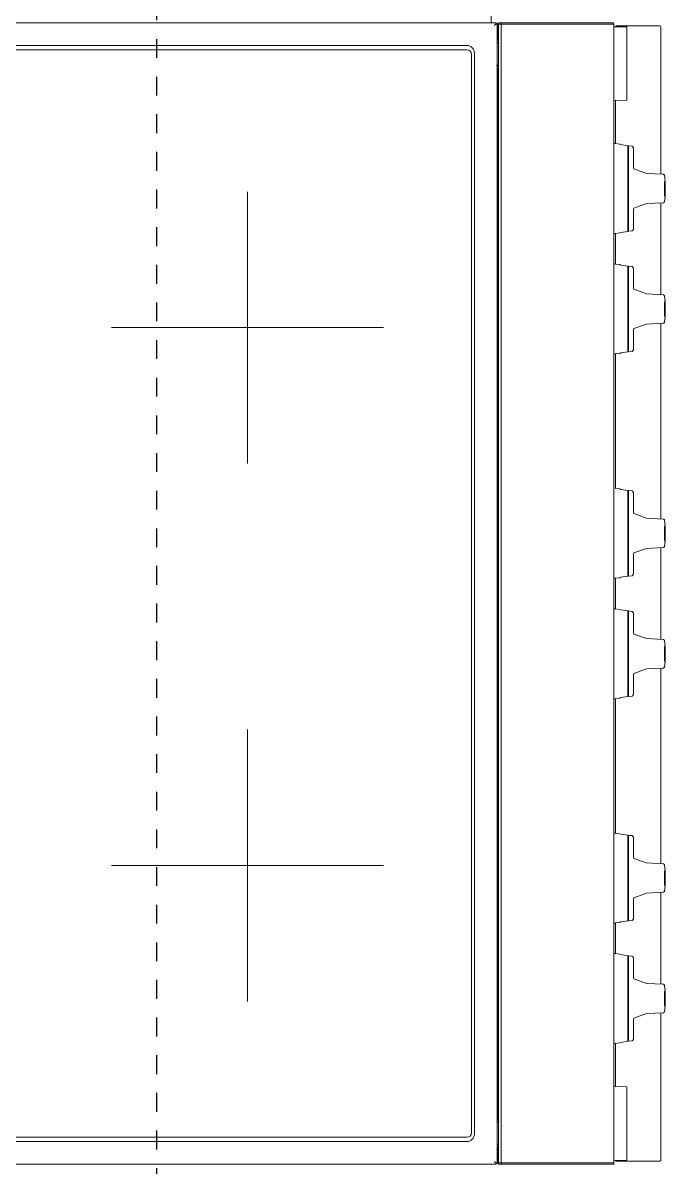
# Model space of a CAD drawing. Header units: inches. Extents: x 9715 to 9910, y -508 to -121.
# Drawn here: x 9738.46 to 9755.27, y -237.94 to -208.02 of the extents above; entities that cross this region are included whole.
import ezdxf

# ---------------------------------------------------------------- set-up
doc = ezdxf.new("R2010")
doc.units = ezdxf.units.IN
doc.header["$LTSCALE"] = 25
doc.header["$MEASUREMENT"] = 0
doc.linetypes.add('Hidden', pattern=[0.03937, 0.019685, -0.019685])
doc.layers.add('A-EQPM-KITCHEN', color=178, linetype='Continuous', lineweight=13, true_color=0x000000)
doc.layers.add('Default', color=178, linetype='Continuous', true_color=0x000000)

# ---------------------------------------------------------------- blocks, each defined once
blk = doc.blocks.new('Group-304')
at = {"layer": 'A-EQPM-KITCHEN'}
blk.add_lwpolyline([(97, 11.754), (17.5, 11.754), (17.5, 36.504), (97, 36.504)], close=True, dxfattribs=at)
blk = doc.blocks.new('Stove-Plan')
at = {"layer": 'A-EQPM-KITCHEN'}
for p, q in [((-14.843, 14.618), (-14.843, -10.22)), ((15, -10.22), (15, 14.618)), ((-14.252, -9.464), (-14.252, 12.051)), ((-14.142, -9.464), (-14.142, 12.051)), ((14.299, 12.051), (14.299, -9.464)), ((14.409, 12.051), (14.409, -9.464)), ((-7.032, -0.17), (-7.032, -3.725)), ((7.032, -0.17), (7.032, -3.725)), ((-10.587, -3.725), (-7.032, -3.725)), ((-3.478, -3.725), (-7.032, -3.725)), ((-7.032, -7.279), (-7.032, -3.725)), ((3.478, -3.725), (7.032, -3.725)), ((10.587, -3.725), (7.032, -3.725)), ((7.032, -7.279), (7.032, -3.725)), ((14.213, -9.661), (-14.055, -9.661)), ((14.181, -9.583), (-14.024, -9.583)), ((-13.248, -9.661), (-13.21, -9.661)), ((13.012, -9.661), (13.05, -9.661)), ((-14.811, -10.22), (-14.843, -10.22)), ((-14.843, -10.22), (-14.843, -10.224)), ((-14.811, -10.291), (-14.843, -10.291)), ((-14.843, -10.291), (-14.843, -10.362)), ((-14.843, -13.232), (-14.843, -10.362)), ((-14.843, -10.362), (14.969, -10.362)), ((-14.772, -10.181), (-14.811, -10.22)), ((-14.811, -10.22), (-14.811, -10.252)), ((-14.811, -10.252), (14.968, -10.252)), ((14.969, -10.291), (-14.811, -10.291)), ((-14.811, -10.362), (-14.811, -10.291)), ((-14.811, -13.232), (-14.811, -10.362)), ((-14.787, -10.28), (-14.705, -10.28)), ((-14.705, -10.252), (-14.705, -10.28)), ((-14.705, -10.28), (-14.53, -10.28)), ((-14.533, -10.276), (-14.523, -10.268)), ((-14.53, -10.28), (-14.453, -10.28)), ((-14.453, -10.252), (-14.453, -10.28)), ((-14.453, -10.28), (-14.429, -10.28)), ((-13.754, -10.291), (-13.733, -10.249)), ((-13.733, -10.249), (-13.654, -10.28)), ((-13.654, -10.28), (-13.575, -10.28)), ((-13.575, -10.28), (-12.327, -10.28)), ((-12.327, -10.28), (-12.236, -10.28)), ((-12.236, -10.28), (-12.222, -10.28)), ((-12.222, -10.28), (-12.11, -10.28)), ((-12.11, -10.28), (-12.052, -10.28)), ((-12.052, -10.28), (-11.993, -10.28)), ((-11.993, -10.28), (-11.811, -10.28)), ((-11.831, -10.28), (-11.852, -10.28)), ((-11.811, -10.28), (-11.732, -10.28)), ((-11.732, -10.28), (-11.682, -10.28)), ((-11.682, -10.28), (-11.643, -10.28)), ((-11.643, -10.28), (-11.636, -10.28)), ((-11.636, -10.28), (-11.595, -10.28)), ((-11.595, -10.28), (-11.588, -10.28)), ((-11.588, -10.28), (-11.517, -10.28)), ((-11.517, -10.28), (-11.447, -10.28)), ((-11.447, -10.28), (11.605, -10.28)), ((11.605, -10.28), (11.674, -10.28)), ((11.674, -10.28), (11.745, -10.28)), ((11.745, -10.28), (11.753, -10.28)), ((11.753, -10.28), (11.793, -10.28)), ((11.793, -10.28), (11.801, -10.28)), ((11.801, -10.28), (11.84, -10.28)), ((11.84, -10.28), (11.89, -10.28)), ((11.89, -10.28), (11.968, -10.28)), ((11.968, -10.28), (12.151, -10.28)), ((12.01, -10.28), (11.989, -10.28)), ((12.151, -10.28), (12.21, -10.28)), ((12.21, -10.28), (12.268, -10.28)), ((12.268, -10.28), (12.379, -10.28)), ((12.379, -10.28), (12.393, -10.28)), ((12.393, -10.28), (12.485, -10.28)), ((12.485, -10.28), (13.731, -10.28)), ((13.731, -10.28), (13.811, -10.28)), ((13.811, -10.28), (13.89, -10.249)), ((13.89, -10.249), (13.912, -10.291)), ((14.61, -10.28), (14.587, -10.28)), ((14.61, -10.252), (14.61, -10.28)), ((14.61, -10.28), (14.688, -10.28)), ((14.68, -10.268), (14.69, -10.276)), ((14.688, -10.28), (14.862, -10.28)), ((14.862, -10.28), (14.862, -10.252)), ((14.862, -10.28), (14.945, -10.28)), ((14.968, -10.22), (14.929, -10.181)), ((15, -10.22), (14.968, -10.22)), ((14.968, -10.252), (14.968, -10.22)), ((15, -10.291), (14.969, -10.291)), ((14.969, -10.291), (14.969, -10.362)), ((14.969, -10.362), (14.969, -13.232)), ((14.969, -10.362), (15, -10.362)), ((15, -10.224), (15, -10.22)), ((15, -10.362), (15, -10.291)), ((15, -10.362), (15, -13.232)), ((-14.843, -13.303), (-14.843, -13.232)), ((14.969, -13.303), (-14.843, -13.303)), ((-14.811, -13.303), (-14.811, -13.232)), ((-14.764, -14.513), (-14.764, -13.372)), ((-14.739, -13.639), (-14.744, -13.303)), ((-12.815, -13.303), (-12.82, -13.639)), ((-11.687, -13.352), (-12.816, -13.352)), ((-11.689, -13.312), (-11.69, -13.303)), ((-11.673, -13.462), (-11.687, -13.353)), ((-11.66, -13.492), (-11.673, -13.462)), ((-9.364, -13.492), (-9.352, -13.462)), ((-9.352, -13.462), (-9.337, -13.353)), ((-8.537, -13.352), (-9.337, -13.352)), ((-9.334, -13.312), (-9.334, -13.303)), ((-8.54, -13.312), (-8.54, -13.303)), ((-8.524, -13.462), (-8.537, -13.353)), ((-8.51, -13.492), (-8.524, -13.462)), ((-6.214, -13.492), (-6.203, -13.462)), ((-6.203, -13.462), (-6.187, -13.353)), ((-2.671, -13.352), (-6.187, -13.352)), ((-6.185, -13.312), (-6.184, -13.303)), ((-2.674, -13.312), (-2.674, -13.303)), ((-2.657, -13.462), (-2.671, -13.353)), ((-2.644, -13.492), (-2.657, -13.462)), ((-0.348, -13.492), (-0.336, -13.462)), ((-0.336, -13.462), (-0.321, -13.353)), ((0.479, -13.352), (-0.321, -13.352)), ((-0.318, -13.312), (-0.318, -13.303)), ((0.476, -13.312), (0.476, -13.303)), ((0.492, -13.462), (0.479, -13.353)), ((0.506, -13.492), (0.492, -13.462)), ((2.813, -13.462), (2.802, -13.492)), ((2.828, -13.353), (2.813, -13.462)), ((3.02, -13.352), (2.828, -13.353)), ((6.345, -13.352), (3.02, -13.352)), ((6.342, -13.312), (6.342, -13.303)), ((6.358, -13.462), (6.345, -13.353)), ((6.372, -13.492), (6.358, -13.462)), ((8.668, -13.492), (8.679, -13.462)), ((8.679, -13.462), (8.694, -13.353)), ((9.494, -13.352), (8.694, -13.352)), ((8.697, -13.312), (8.698, -13.303)), ((9.492, -13.312), (9.491, -13.303)), ((9.508, -13.462), (9.494, -13.353)), ((9.521, -13.492), (9.508, -13.462)), ((11.817, -13.492), (11.829, -13.462)), ((11.829, -13.462), (11.844, -13.353)), ((12.973, -13.352), (11.844, -13.352)), ((11.847, -13.312), (11.847, -13.303)), ((12.978, -13.639), (12.972, -13.303)), ((14.902, -13.303), (14.896, -13.639)), ((14.902, -13.352), (14.921, -13.373)), ((14.921, -13.373), (14.921, -14.514)), ((14.969, -13.232), (14.969, -13.303)), ((15, -13.302), (14.969, -13.303)), ((15, -13.232), (15, -13.302)), ((-12.832, -13.651), (-14.727, -13.651)), ((-11.631, -13.675), (-11.66, -13.492)), ((-11.631, -13.675), (-11.171, -13.675)), ((-11.625, -13.684), (-11.631, -13.675)), ((-11.629, -13.691), (-11.625, -13.684)), ((-11.629, -13.691), (-11.152, -13.691)), ((-11.621, -13.787), (-11.629, -13.691)), ((-11.171, -13.675), (-9.853, -13.675)), ((-11.152, -13.691), (-9.873, -13.691)), ((-9.873, -13.691), (-9.394, -13.691)), ((-9.853, -13.675), (-9.392, -13.675)), ((-9.394, -13.691), (-9.403, -13.787)), ((-9.396, -13.685), (-9.392, -13.675)), ((-9.392, -13.675), (-9.364, -13.492)), ((-8.482, -13.675), (-8.51, -13.492)), ((-8.482, -13.675), (-8.022, -13.675)), ((-8.476, -13.684), (-8.482, -13.675)), ((-8.48, -13.691), (-8.476, -13.684)), ((-8.48, -13.691), (-8.002, -13.691)), ((-8.471, -13.787), (-8.48, -13.691)), ((-8.022, -13.675), (-6.704, -13.675)), ((-8.002, -13.691), (-6.723, -13.691)), ((-6.723, -13.691), (-6.245, -13.691)), ((-6.704, -13.675), (-6.243, -13.675)), ((-6.245, -13.691), (-6.253, -13.787)), ((-6.247, -13.685), (-6.243, -13.675)), ((-6.243, -13.675), (-6.214, -13.492)), ((-2.616, -13.675), (-2.644, -13.492)), ((-2.616, -13.675), (-2.156, -13.675)), ((-2.61, -13.684), (-2.616, -13.675)), ((-2.614, -13.691), (-2.61, -13.684)), ((-2.614, -13.691), (-2.136, -13.691)), ((-2.605, -13.787), (-2.614, -13.691)), ((-2.156, -13.675), (-0.837, -13.675)), ((-2.136, -13.691), (-0.857, -13.691)), ((-0.857, -13.691), (-0.378, -13.691)), ((-0.837, -13.675), (-0.377, -13.675)), ((-0.378, -13.691), (-0.387, -13.787)), ((-0.381, -13.685), (-0.377, -13.675)), ((-0.377, -13.675), (-0.348, -13.492)), ((0.534, -13.675), (0.506, -13.492)), ((0.534, -13.675), (0.994, -13.675)), ((0.54, -13.684), (0.534, -13.675)), ((0.536, -13.691), (0.54, -13.684)), ((0.536, -13.691), (1.013, -13.691)), ((0.544, -13.787), (0.536, -13.691)), ((0.994, -13.675), (2.312, -13.675)), ((1.013, -13.691), (2.293, -13.691)), ((2.293, -13.691), (2.771, -13.691)), ((2.312, -13.675), (2.773, -13.675)), ((2.771, -13.691), (2.763, -13.787)), ((2.773, -13.675), (2.769, -13.685)), ((2.802, -13.492), (2.773, -13.675)), ((6.4, -13.675), (6.372, -13.492)), ((6.4, -13.675), (6.86, -13.675)), ((6.406, -13.684), (6.4, -13.675)), ((6.402, -13.691), (6.406, -13.684)), ((6.402, -13.691), (6.88, -13.691)), ((6.41, -13.787), (6.402, -13.691)), ((6.86, -13.675), (8.178, -13.675)), ((6.88, -13.691), (8.159, -13.691)), ((8.159, -13.691), (8.637, -13.691)), ((8.178, -13.675), (8.639, -13.675)), ((8.637, -13.691), (8.629, -13.787)), ((8.635, -13.685), (8.639, -13.675)), ((8.639, -13.675), (8.668, -13.492)), ((9.55, -13.675), (9.521, -13.492)), ((9.55, -13.675), (10.01, -13.675)), ((9.556, -13.684), (9.55, -13.675)), ((9.552, -13.691), (9.556, -13.684)), ((9.552, -13.691), (10.029, -13.691)), ((9.56, -13.787), (9.552, -13.691)), ((10.01, -13.675), (11.328, -13.675)), ((10.029, -13.691), (11.308, -13.691)), ((11.308, -13.691), (11.787, -13.691)), ((11.328, -13.675), (11.789, -13.675)), ((11.787, -13.691), (11.779, -13.787)), ((11.785, -13.685), (11.789, -13.675)), ((11.789, -13.675), (11.817, -13.492)), ((14.885, -13.651), (12.989, -13.651)), ((-11.581, -13.823), (-11.621, -13.787)), ((-11.528, -13.823), (-11.581, -13.823)), ((-11.51, -13.823), (-11.528, -13.823)), ((-11.503, -13.823), (-11.51, -13.823)), ((-11.483, -13.823), (-11.503, -13.823)), ((-11.475, -13.823), (-11.483, -13.823)), ((-11.451, -13.823), (-11.475, -13.823)), ((-11.442, -13.823), (-11.451, -13.823)), ((-11.415, -13.823), (-11.442, -13.823)), ((-11.404, -13.823), (-11.415, -13.823)), ((-11.375, -13.823), (-11.404, -13.823)), ((-11.364, -13.823), (-11.375, -13.823)), ((-11.33, -13.823), (-11.364, -13.823)), ((-11.057, -13.823), (-11.33, -13.823)), ((-11.027, -13.826), (-11.057, -13.823)), ((-10.907, -14.16), (-11.027, -13.826)), ((-9.997, -13.826), (-10.117, -14.16)), ((-9.966, -13.823), (-9.997, -13.826)), ((-9.693, -13.823), (-9.966, -13.823)), ((-9.66, -13.823), (-9.693, -13.823)), ((-9.649, -13.823), (-9.66, -13.823)), ((-9.619, -13.823), (-9.649, -13.823)), ((-9.608, -13.823), (-9.619, -13.823)), ((-9.582, -13.823), (-9.608, -13.823)), ((-9.572, -13.823), (-9.582, -13.823)), ((-9.549, -13.823), (-9.572, -13.823)), ((-9.541, -13.823), (-9.549, -13.823)), ((-9.52, -13.823), (-9.541, -13.823)), ((-9.513, -13.823), (-9.52, -13.823)), ((-9.496, -13.823), (-9.513, -13.823)), ((-9.449, -13.823), (-9.496, -13.823)), ((-9.443, -13.823), (-9.449, -13.823)), ((-9.403, -13.787), (-9.443, -13.823)), ((-8.431, -13.823), (-8.471, -13.787)), ((-8.378, -13.823), (-8.431, -13.823)), ((-8.361, -13.823), (-8.378, -13.823)), ((-8.354, -13.823), (-8.361, -13.823)), ((-8.333, -13.823), (-8.354, -13.823)), ((-8.325, -13.823), (-8.333, -13.823)), ((-8.302, -13.823), (-8.325, -13.823)), ((-8.292, -13.823), (-8.302, -13.823)), ((-8.266, -13.823), (-8.292, -13.823)), ((-8.255, -13.823), (-8.266, -13.823)), ((-8.225, -13.823), (-8.255, -13.823)), ((-8.214, -13.823), (-8.225, -13.823)), ((-8.181, -13.823), (-8.214, -13.823)), ((-7.908, -13.823), (-8.181, -13.823)), ((-7.877, -13.826), (-7.908, -13.823)), ((-7.757, -14.16), (-7.877, -13.826)), ((-6.847, -13.826), (-6.967, -14.16)), ((-6.817, -13.823), (-6.847, -13.826)), ((-6.544, -13.823), (-6.817, -13.823)), ((-6.51, -13.823), (-6.544, -13.823)), ((-6.499, -13.823), (-6.51, -13.823)), ((-6.47, -13.823), (-6.499, -13.823)), ((-6.459, -13.823), (-6.47, -13.823)), ((-6.433, -13.823), (-6.459, -13.823)), ((-6.423, -13.823), (-6.433, -13.823)), ((-6.399, -13.823), (-6.423, -13.823)), ((-6.391, -13.823), (-6.399, -13.823)), ((-6.371, -13.823), (-6.391, -13.823)), ((-6.364, -13.823), (-6.371, -13.823)), ((-6.346, -13.823), (-6.364, -13.823)), ((-6.3, -13.823), (-6.346, -13.823)), ((-6.293, -13.823), (-6.3, -13.823)), ((-6.253, -13.787), (-6.293, -13.823)), ((-2.565, -13.823), (-2.605, -13.787)), ((-2.512, -13.823), (-2.565, -13.823)), ((-2.494, -13.823), (-2.512, -13.823)), ((-2.488, -13.823), (-2.494, -13.823)), ((-2.467, -13.823), (-2.488, -13.823)), ((-2.459, -13.823), (-2.467, -13.823)), ((-2.436, -13.823), (-2.459, -13.823)), ((-2.426, -13.823), (-2.436, -13.823)), ((-2.4, -13.823), (-2.426, -13.823)), ((-2.389, -13.823), (-2.4, -13.823)), ((-2.359, -13.823), (-2.389, -13.823)), ((-2.348, -13.823), (-2.359, -13.823)), ((-2.315, -13.823), (-2.348, -13.823)), ((-2.042, -13.823), (-2.315, -13.823)), ((-2.011, -13.826), (-2.042, -13.823)), ((-1.891, -14.16), (-2.011, -13.826)), ((-0.981, -13.826), (-1.101, -14.16)), ((-0.951, -13.823), (-0.981, -13.826)), ((-0.677, -13.823), (-0.951, -13.823)), ((-0.644, -13.823), (-0.677, -13.823)), ((-0.633, -13.823), (-0.644, -13.823)), ((-0.603, -13.823), (-0.633, -13.823)), ((-0.593, -13.823), (-0.603, -13.823)), ((-0.566, -13.823), (-0.593, -13.823)), ((-0.557, -13.823), (-0.566, -13.823)), ((-0.533, -13.823), (-0.557, -13.823)), ((-0.525, -13.823), (-0.533, -13.823)), ((-0.505, -13.823), (-0.525, -13.823)), ((-0.498, -13.823), (-0.505, -13.823)), ((-0.48, -13.823), (-0.498, -13.823)), ((-0.434, -13.823), (-0.48, -13.823)), ((-0.427, -13.823), (-0.434, -13.823)), ((-0.387, -13.787), (-0.427, -13.823)), ((0.585, -13.823), (0.544, -13.787)), ((0.638, -13.823), (0.585, -13.823)), ((0.655, -13.823), (0.638, -13.823)), ((0.662, -13.823), (0.655, -13.823)), ((0.682, -13.823), (0.662, -13.823)), ((0.691, -13.823), (0.682, -13.823)), ((0.714, -13.823), (0.691, -13.823)), ((0.724, -13.823), (0.714, -13.823)), ((0.75, -13.823), (0.724, -13.823)), ((0.761, -13.823), (0.75, -13.823)), ((0.79, -13.823), (0.761, -13.823)), ((0.802, -13.823), (0.79, -13.823)), ((0.835, -13.823), (0.802, -13.823)), ((1.108, -13.823), (0.835, -13.823)), ((1.139, -13.826), (1.108, -13.823)), ((1.258, -14.16), (1.139, -13.826)), ((2.168, -13.826), (2.049, -14.16)), ((2.199, -13.823), (2.168, -13.826)), ((2.472, -13.823), (2.199, -13.823)), ((2.505, -13.823), (2.472, -13.823)), ((2.517, -13.823), (2.505, -13.823)), ((2.546, -13.823), (2.517, -13.823)), ((2.557, -13.823), (2.546, -13.823)), ((2.583, -13.823), (2.557, -13.823)), ((2.593, -13.823), (2.583, -13.823)), ((2.616, -13.823), (2.593, -13.823)), ((2.625, -13.823), (2.616, -13.823)), ((2.645, -13.823), (2.625, -13.823)), ((2.652, -13.823), (2.645, -13.823)), ((2.669, -13.823), (2.652, -13.823)), ((2.716, -13.823), (2.669, -13.823)), ((2.723, -13.823), (2.716, -13.823)), ((2.763, -13.787), (2.723, -13.823)), ((6.451, -13.823), (6.41, -13.787)), ((6.504, -13.823), (6.451, -13.823)), ((6.521, -13.823), (6.504, -13.823)), ((6.528, -13.823), (6.521, -13.823)), ((6.549, -13.823), (6.528, -13.823)), ((6.557, -13.823), (6.549, -13.823)), ((6.58, -13.823), (6.557, -13.823)), ((6.59, -13.823), (6.58, -13.823)), ((6.616, -13.823), (6.59, -13.823)), ((6.627, -13.823), (6.616, -13.823)), ((6.657, -13.823), (6.627, -13.823)), ((6.668, -13.823), (6.657, -13.823)), ((6.701, -13.823), (6.668, -13.823)), ((6.974, -13.823), (6.701, -13.823)), ((7.005, -13.826), (6.974, -13.823)), ((7.124, -14.16), (7.005, -13.826)), ((8.034, -13.826), (7.915, -14.16)), ((8.065, -13.823), (8.034, -13.826)), ((8.338, -13.823), (8.065, -13.823)), ((8.371, -13.823), (8.338, -13.823)), ((8.383, -13.823), (8.371, -13.823)), ((8.412, -13.823), (8.383, -13.823)), ((8.423, -13.823), (8.412, -13.823)), ((8.449, -13.823), (8.423, -13.823)), ((8.459, -13.823), (8.449, -13.823)), ((8.482, -13.823), (8.459, -13.823)), ((8.491, -13.823), (8.482, -13.823)), ((8.511, -13.823), (8.491, -13.823)), ((8.518, -13.823), (8.511, -13.823)), ((8.535, -13.823), (8.518, -13.823)), ((8.582, -13.823), (8.535, -13.823)), ((8.589, -13.823), (8.582, -13.823)), ((8.629, -13.787), (8.589, -13.823)), ((9.6, -13.823), (9.56, -13.787)), ((9.654, -13.823), (9.6, -13.823)), ((9.671, -13.823), (9.654, -13.823)), ((9.678, -13.823), (9.671, -13.823)), ((9.698, -13.823), (9.678, -13.823)), ((9.707, -13.823), (9.698, -13.823)), ((9.73, -13.823), (9.707, -13.823)), ((9.74, -13.823), (9.73, -13.823)), ((9.766, -13.823), (9.74, -13.823)), ((9.777, -13.823), (9.766, -13.823)), ((9.806, -13.823), (9.777, -13.823)), ((9.818, -13.823), (9.806, -13.823)), ((9.851, -13.823), (9.818, -13.823)), ((10.124, -13.823), (9.851, -13.823)), ((10.155, -13.826), (10.124, -13.823)), ((10.274, -14.16), (10.155, -13.826)), ((11.184, -13.826), (11.065, -14.16)), ((11.215, -13.823), (11.184, -13.826)), ((11.488, -13.823), (11.215, -13.823)), ((11.521, -13.823), (11.488, -13.823)), ((11.532, -13.823), (11.521, -13.823)), ((11.562, -13.823), (11.532, -13.823)), ((11.573, -13.823), (11.562, -13.823)), ((11.599, -13.823), (11.573, -13.823)), ((11.609, -13.823), (11.599, -13.823)), ((11.632, -13.823), (11.609, -13.823)), ((11.64, -13.823), (11.632, -13.823)), ((11.661, -13.823), (11.64, -13.823)), ((11.668, -13.823), (11.661, -13.823)), ((11.685, -13.823), (11.668, -13.823)), ((11.732, -13.823), (11.685, -13.823)), ((11.738, -13.823), (11.732, -13.823)), ((11.779, -13.787), (11.738, -13.823)), ((-10.884, -14.6), (-10.907, -14.16)), ((-10.117, -14.16), (-10.139, -14.6)), ((-7.735, -14.6), (-7.757, -14.16)), ((-6.967, -14.16), (-6.99, -14.6)), ((-1.869, -14.6), (-1.891, -14.16)), ((-1.101, -14.16), (-1.124, -14.6)), ((1.281, -14.6), (1.258, -14.16)), ((2.049, -14.16), (2.026, -14.6)), ((7.147, -14.6), (7.124, -14.16)), ((7.915, -14.16), (7.892, -14.6)), ((10.297, -14.6), (10.274, -14.16)), ((11.065, -14.16), (11.042, -14.6)), ((-14.744, -14.533), (-14.764, -14.513)), ((-10.889, -14.533), (-14.744, -14.533)), ((-10.883, -14.608), (-10.884, -14.6)), ((-10.875, -14.618), (-10.883, -14.608)), ((-10.875, -14.624), (-10.875, -14.618)), ((-10.863, -14.631), (-10.875, -14.624)), ((-10.855, -14.634), (-10.863, -14.631)), ((-10.85, -14.636), (-10.855, -14.634)), ((-10.725, -14.647), (-10.85, -14.636)), ((-10.718, -14.645), (-10.725, -14.647)), ((-10.71, -14.638), (-10.717, -14.644)), ((-10.717, -14.644), (-10.71, -14.648)), ((-10.692, -14.629), (-10.71, -14.638)), ((-10.693, -14.649), (-10.331, -14.647)), ((-10.314, -14.638), (-10.331, -14.629)), ((-10.331, -14.647), (-10.307, -14.644)), ((-10.307, -14.644), (-10.314, -14.638)), ((-10.297, -14.647), (-10.306, -14.645)), ((-10.173, -14.636), (-10.297, -14.647)), ((-10.169, -14.634), (-10.173, -14.636)), ((-10.161, -14.632), (-10.169, -14.634)), ((-10.146, -14.618), (-10.161, -14.632)), ((-10.141, -14.608), (-10.146, -14.618)), ((-10.139, -14.6), (-10.141, -14.608)), ((-7.74, -14.533), (-10.134, -14.533)), ((-7.733, -14.608), (-7.735, -14.6)), ((-7.726, -14.618), (-7.733, -14.608)), ((-7.725, -14.624), (-7.726, -14.618)), ((-7.713, -14.631), (-7.725, -14.624)), ((-7.705, -14.634), (-7.713, -14.631)), ((-7.701, -14.636), (-7.705, -14.634)), ((-7.576, -14.647), (-7.701, -14.636)), ((-7.568, -14.645), (-7.576, -14.647)), ((-7.56, -14.638), (-7.567, -14.644)), ((-7.567, -14.644), (-7.56, -14.648)), ((-7.543, -14.629), (-7.56, -14.638)), ((-7.543, -14.649), (-7.182, -14.647)), ((-7.164, -14.638), (-7.182, -14.629)), ((-7.182, -14.647), (-7.157, -14.644)), ((-7.157, -14.644), (-7.164, -14.638)), ((-7.147, -14.647), (-7.156, -14.645)), ((-7.024, -14.636), (-7.147, -14.647)), ((-7.019, -14.634), (-7.024, -14.636)), ((-7.011, -14.632), (-7.019, -14.634)), ((-6.997, -14.618), (-7.011, -14.632)), ((-6.991, -14.608), (-6.997, -14.618)), ((-6.99, -14.6), (-6.991, -14.608)), ((-1.874, -14.533), (-6.985, -14.533)), ((-1.867, -14.608), (-1.869, -14.6)), ((-1.86, -14.618), (-1.867, -14.608)), ((-1.859, -14.624), (-1.86, -14.618)), ((-1.847, -14.631), (-1.859, -14.624)), ((-1.839, -14.634), (-1.847, -14.631)), ((-1.835, -14.636), (-1.839, -14.634)), ((-1.71, -14.647), (-1.835, -14.636)), ((-1.702, -14.645), (-1.71, -14.647)), ((-1.694, -14.638), (-1.701, -14.644)), ((-1.701, -14.644), (-1.694, -14.648)), ((-1.677, -14.629), (-1.694, -14.638)), ((-1.677, -14.649), (-1.315, -14.647)), ((-1.298, -14.638), (-1.315, -14.629)), ((-1.315, -14.647), (-1.291, -14.644)), ((-1.291, -14.644), (-1.298, -14.638)), ((-1.281, -14.647), (-1.29, -14.645)), ((-1.157, -14.636), (-1.281, -14.647)), ((-1.153, -14.634), (-1.157, -14.636)), ((-1.145, -14.632), (-1.153, -14.634)), ((-1.131, -14.618), (-1.145, -14.632)), ((-1.125, -14.608), (-1.131, -14.618)), ((-1.124, -14.6), (-1.125, -14.608)), ((1.278, -14.533), (-1.119, -14.533)), ((1.282, -14.608), (1.281, -14.6)), ((1.29, -14.618), (1.282, -14.608)), ((1.291, -14.624), (1.29, -14.618)), ((1.302, -14.631), (1.291, -14.624)), ((1.31, -14.634), (1.302, -14.631)), ((1.315, -14.636), (1.31, -14.634)), ((1.44, -14.647), (1.315, -14.636)), ((1.448, -14.645), (1.44, -14.647)), ((1.455, -14.638), (1.448, -14.644)), ((1.448, -14.644), (1.456, -14.648)), ((1.473, -14.629), (1.455, -14.638)), ((1.473, -14.649), (1.834, -14.647)), ((1.852, -14.638), (1.834, -14.629)), ((1.834, -14.647), (1.859, -14.644)), ((1.859, -14.644), (1.852, -14.638)), ((1.869, -14.647), (1.86, -14.645)), ((1.992, -14.636), (1.869, -14.647)), ((1.997, -14.634), (1.992, -14.636)), ((2.005, -14.632), (1.997, -14.634)), ((2.019, -14.618), (2.005, -14.632)), ((2.025, -14.608), (2.019, -14.618)), ((2.026, -14.6), (2.025, -14.608)), ((2.228, -14.533), (2.03, -14.533)), ((7.142, -14.533), (2.228, -14.533)), ((7.149, -14.608), (7.147, -14.6)), ((7.156, -14.618), (7.149, -14.608)), ((7.157, -14.624), (7.156, -14.618)), ((7.168, -14.631), (7.157, -14.624)), ((7.176, -14.634), (7.168, -14.631)), ((7.181, -14.636), (7.176, -14.634)), ((7.306, -14.647), (7.181, -14.636)), ((7.314, -14.645), (7.306, -14.647)), ((7.321, -14.638), (7.315, -14.644)), ((7.315, -14.644), (7.322, -14.648)), ((7.339, -14.629), (7.321, -14.638)), ((7.339, -14.649), (7.7, -14.647)), ((7.718, -14.638), (7.7, -14.629)), ((7.7, -14.647), (7.725, -14.644)), ((7.725, -14.644), (7.718, -14.638)), ((7.735, -14.647), (7.726, -14.645)), ((7.858, -14.636), (7.735, -14.647)), ((7.863, -14.634), (7.858, -14.636)), ((7.871, -14.632), (7.863, -14.634)), ((7.885, -14.618), (7.871, -14.632)), ((7.891, -14.608), (7.885, -14.618)), ((7.892, -14.6), (7.891, -14.608)), ((10.292, -14.533), (7.897, -14.533)), ((10.298, -14.608), (10.297, -14.6)), ((10.306, -14.618), (10.298, -14.608)), ((10.306, -14.624), (10.306, -14.618)), ((10.318, -14.631), (10.306, -14.624)), ((10.326, -14.634), (10.318, -14.631)), ((10.331, -14.636), (10.326, -14.634)), ((10.456, -14.647), (10.331, -14.636)), ((10.463, -14.645), (10.456, -14.647)), ((10.471, -14.638), (10.464, -14.644)), ((10.464, -14.644), (10.471, -14.648)), ((10.489, -14.629), (10.471, -14.638)), ((10.489, -14.649), (10.85, -14.647)), ((10.868, -14.638), (10.85, -14.629)), ((10.85, -14.647), (10.874, -14.644)), ((10.874, -14.644), (10.868, -14.638)), ((10.885, -14.647), (10.875, -14.645)), ((11.008, -14.636), (10.885, -14.647)), ((11.013, -14.634), (11.008, -14.636)), ((11.02, -14.632), (11.013, -14.634)), ((11.035, -14.618), (11.02, -14.632)), ((11.04, -14.608), (11.035, -14.618)), ((11.042, -14.6), (11.04, -14.608)), ((14.902, -14.533), (11.047, -14.533))]:
    blk.add_line(p, q, dxfattribs=at)
for centre, radius, start, end in [((-14.055, -9.464), 0.197, 180, 270), ((-14.024, -9.464), 0.118, 180, 270), ((14.181, -9.464), 0.118, 270, 360), ((14.213, -9.464), 0.197, 270, 360), ((-14.787, -10.224), 0.0551, 180, 270), ((-14.429, -10.224), 0.0551, 270, 330.2056), ((-14.382, -10.224), 0.0787, 301.7883, 339.5127), ((-13.654, -10.162), 0.118, 231.5449, 236.8242), ((13.811, -10.162), 0.118, 303.1758, 308.3101), ((14.539, -10.224), 0.0787, 200.4873, 238.2117), ((14.587, -10.224), 0.0551, 209.7944, 270), ((14.945, -10.224), 0.0551, 270, 360), ((-14.744, -13.372), 0.0197, 90, 180), ((-11.296, -13.305), 0.394, 181, 187), ((-9.728, -13.305), 0.394, 353, 359), ((-8.146, -13.305), 0.394, 181, 187), ((-6.578, -13.305), 0.394, 353, 359), ((-2.28, -13.305), 0.394, 181, 187), ((-0.712, -13.305), 0.394, 353, 359), ((0.87, -13.305), 0.394, 181, 187), ((6.736, -13.305), 0.394, 181, 187), ((8.304, -13.305), 0.394, 353, 359), ((9.885, -13.305), 0.394, 181, 187), ((11.453, -13.305), 0.394, 353, 359), ((-14.727, -13.639), 0.0118, 180.9, 270), ((-12.832, -13.639), 0.0118, 270, 359.1), ((-9.402, -13.69), 0.00787, 360, 45), ((-6.252, -13.69), 0.00787, 360, 45), ((-0.386, -13.69), 0.00787, 360, 45), ((2.763, -13.69), 0.00787, 360, 45), ((8.63, -13.69), 0.00787, 360, 45), ((11.779, -13.69), 0.00787, 360, 45), ((12.989, -13.639), 0.0118, 180.9, 270), ((14.885, -13.639), 0.0118, 270, 359.1), ((-10.509, -11.22), 3.434, 266.6396, 266.9276), ((-10.512, -11.193), 3.441, 266.9907, 273.0093), ((-7.359, -11.22), 3.434, 266.6396, 266.9276), ((-7.362, -11.193), 3.441, 266.9907, 273.0093), ((-1.493, -11.22), 3.434, 266.6396, 266.9276), ((-1.496, -11.193), 3.441, 266.9907, 273.0093), ((1.657, -11.22), 3.434, 266.6396, 266.9276), ((1.654, -11.193), 3.441, 266.9907, 273.0093), ((7.523, -11.22), 3.434, 266.6396, 266.9276), ((7.52, -11.193), 3.441, 266.9907, 273.0093), ((10.673, -11.22), 3.434, 266.6396, 266.9276), ((10.669, -11.193), 3.441, 266.9907, 273.0093), ((14.902, -14.514), 0.0197, 270, 0)]:
    blk.add_arc(centre, radius, start, end, dxfattribs=at)

msp = doc.modelspace()

# ---------------------------------------------------------------- linework, layer by layer
at = {"layer": 'Default', "linetype": 'Hidden'}
msp.add_lwpolyline([(9725.968, -128.521), (9725.968, -266.021), (9741.968, -266.021), (9741.968, -128.521)], close=True, dxfattribs=at)

# ---------------------------------------------------------------- block references
at = {"layer": 'A-EQPM-KITCHEN', "color": 7, "true_color": 0xffffff, "rotation": 90}
for name, p in [('Group-304', (9762.472, -225.521)), ('Stove-Plan', (9740.617, -223.021))]:
    msp.add_blockref(name, p, dxfattribs=at)

doc.saveas('drawing.dxf')
